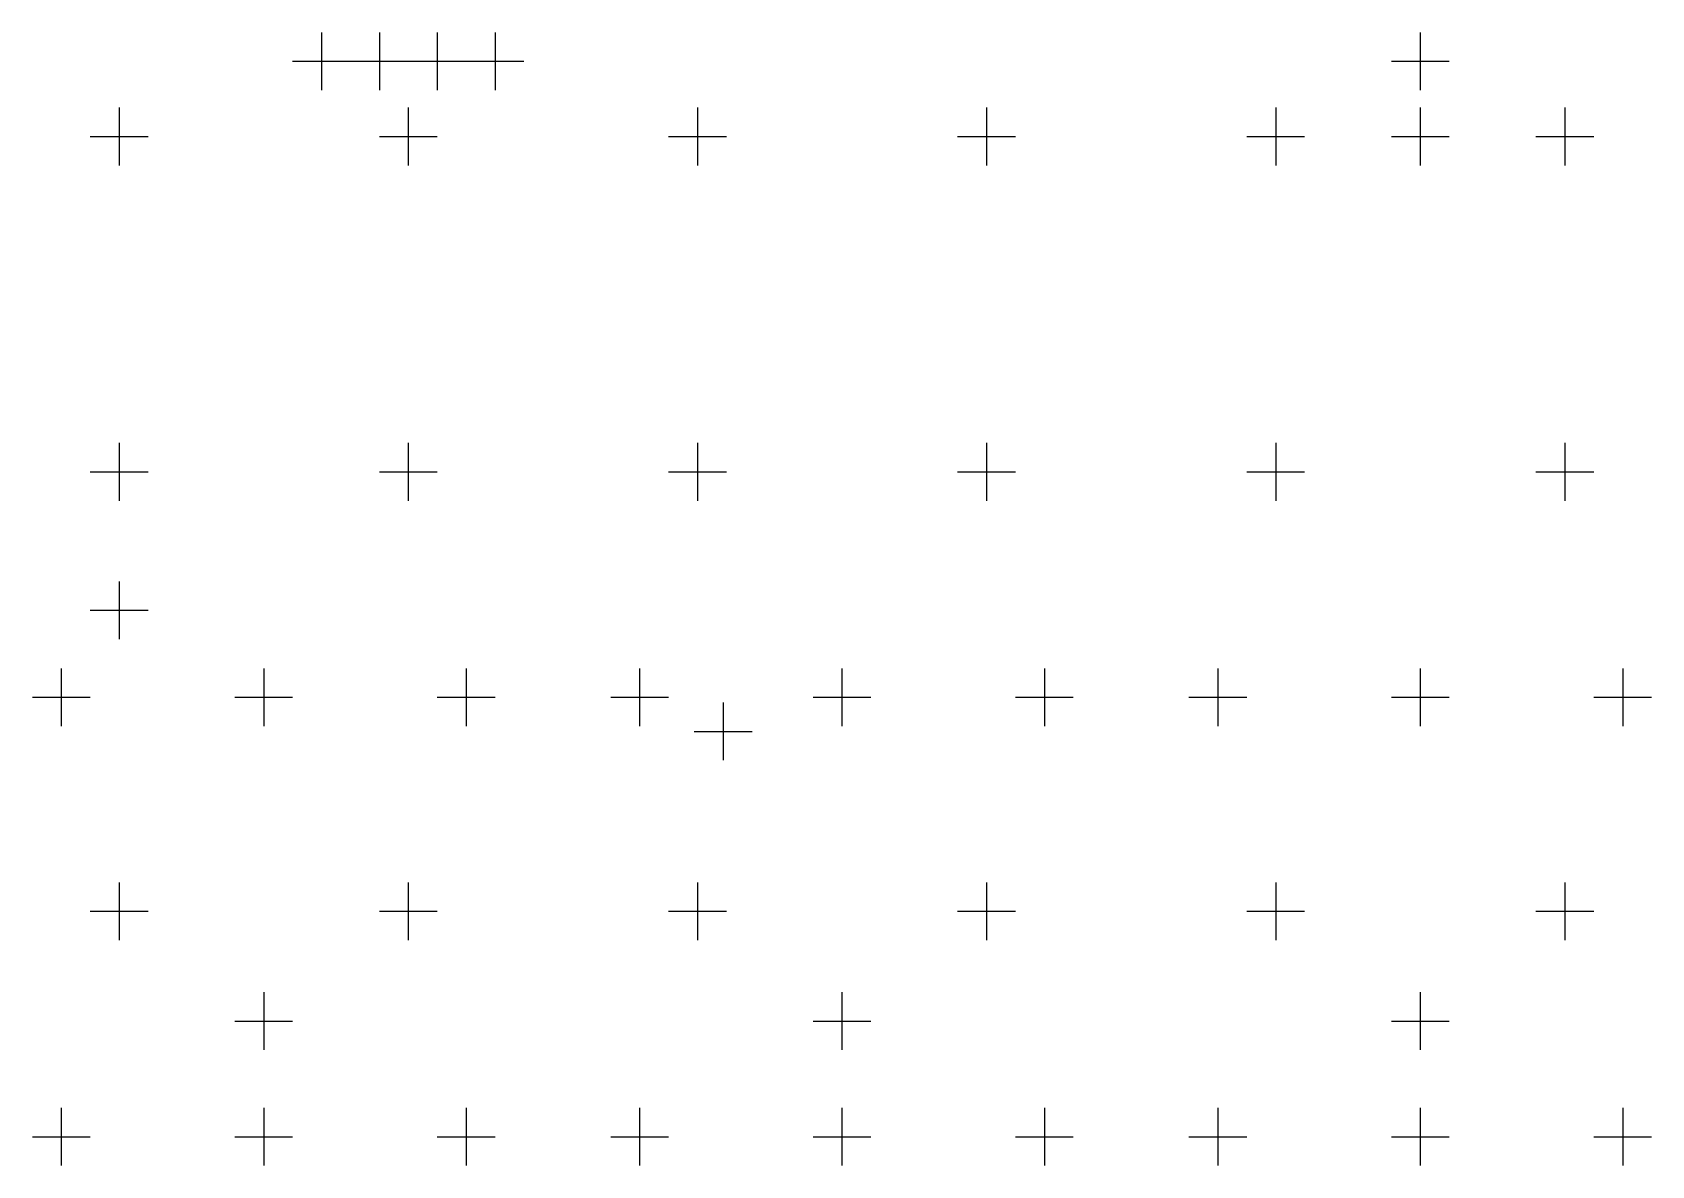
# Model space of a CAD drawing. Extents: x 6 to 137, y 22 to 114.
import ezdxf

# ---------------------------------------------------------------- set-up
doc = ezdxf.new("R2010")
doc.units = 0
doc.layers.add('Hole_Centres', color=7, linetype='CONTINUOUS')

msp = doc.modelspace()

# ---------------------------------------------------------------- linework, layer by layer
at = {"layer": 'Hole_Centres', "color": 7}
for points in [[(29.203118, 113.783509), (29.203118, 109.096008), (29.203118, 109.096008), (29.203118, 109.096008)], [(33.890622, 113.783509), (33.890622, 109.096008), (33.890622, 109.096008), (33.890622, 109.096008)], [(38.578122, 113.783509), (38.578122, 109.096008), (38.578122, 109.096008), (38.578122, 109.096008)], [(43.265623, 113.783509), (43.265623, 109.096008), (43.265623, 109.096008), (43.265623, 109.096008)], [(118.26562, 113.78351), (118.26562, 109.096008), (118.26562, 109.096008), (118.26562, 109.096008)], [(26.859367, 111.439758), (31.546868, 111.439758), (31.546868, 111.439758), (31.546868, 111.439758)], [(31.546872, 111.439758), (36.234373, 111.439758), (36.234373, 111.439758), (36.234373, 111.439758)], [(36.234372, 111.439758), (40.921873, 111.439758), (40.921873, 111.439758), (40.921873, 111.439758)], [(40.921872, 111.439758), (45.609373, 111.439758), (45.609373, 111.439758), (45.609373, 111.439758)], [(115.921869, 111.439759), (120.609371, 111.439759), (120.609371, 111.439759), (120.609371, 111.439759)], [(12.796875, 107.689767), (12.796875, 103.002265), (12.796875, 103.002265), (12.796875, 103.002265)], [(36.234375, 107.689767), (36.234375, 103.002265), (36.234375, 103.002265), (36.234375, 103.002265)], [(59.671875, 107.689767), (59.671875, 103.002265), (59.671875, 103.002265), (59.671875, 103.002265)], [(83.109374, 107.689767), (83.109374, 103.002265), (83.109374, 103.002265), (83.109374, 103.002265)], [(106.546875, 107.689767), (106.546875, 103.002265), (106.546875, 103.002265), (106.546875, 103.002265)], [(118.26562, 107.689759), (118.26562, 103.002257), (118.26562, 103.002257), (118.26562, 103.002257)], [(129.984376, 107.689767), (129.984376, 103.002265), (129.984376, 103.002265), (129.984376, 103.002265)], [(10.453124, 105.346016), (15.140625, 105.346016), (15.140625, 105.346016), (15.140625, 105.346016)], [(33.890625, 105.346016), (38.578126, 105.346016), (38.578126, 105.346016), (38.578126, 105.346016)], [(57.328124, 105.346016), (62.015626, 105.346016), (62.015626, 105.346016), (62.015626, 105.346016)], [(80.765624, 105.346016), (85.453125, 105.346016), (85.453125, 105.346016), (85.453125, 105.346016)], [(104.203124, 105.346016), (108.890625, 105.346016), (108.890625, 105.346016), (108.890625, 105.346016)], [(115.921869, 105.346008), (120.609371, 105.346008), (120.609371, 105.346008), (120.609371, 105.346008)], [(127.640625, 105.346016), (132.328126, 105.346016), (132.328126, 105.346016), (132.328126, 105.346016)], [(12.796875, 80.502266), (12.796875, 75.814765), (12.796875, 75.814765), (12.796875, 75.814765)], [(36.234374, 80.502266), (36.234374, 75.814765), (36.234374, 75.814765), (36.234374, 75.814765)], [(59.671874, 80.502266), (59.671874, 75.814765), (59.671874, 75.814765), (59.671874, 75.814765)], [(83.109374, 80.502266), (83.109374, 75.814765), (83.109374, 75.814765), (83.109374, 75.814765)], [(106.546875, 80.502266), (106.546875, 75.814765), (106.546875, 75.814765), (106.546875, 75.814765)], [(129.984376, 80.502266), (129.984376, 75.814765), (129.984376, 75.814765), (129.984376, 75.814765)], [(10.453124, 78.158516), (15.140625, 78.158516), (15.140625, 78.158516), (15.140625, 78.158516)], [(33.890623, 78.158516), (38.578124, 78.158516), (38.578124, 78.158516), (38.578124, 78.158516)], [(57.328123, 78.158516), (62.015625, 78.158516), (62.015625, 78.158516), (62.015625, 78.158516)], [(80.765624, 78.158516), (85.453125, 78.158516), (85.453125, 78.158516), (85.453125, 78.158516)], [(104.203124, 78.158516), (108.890625, 78.158516), (108.890625, 78.158516), (108.890625, 78.158516)], [(127.640625, 78.158516), (132.328126, 78.158516), (132.328126, 78.158516), (132.328126, 78.158516)], [(12.797515, 69.2797), (12.797515, 64.592199), (12.797515, 64.592199), (12.797515, 64.592199)], [(10.453764, 66.935949), (15.141265, 66.935949), (15.141265, 66.935949), (15.141265, 66.935949)], [(8.109371, 62.225109), (8.109371, 57.537608), (8.109371, 57.537608), (8.109371, 57.537608)], [(24.515621, 62.225109), (24.515621, 57.537608), (24.515621, 57.537608), (24.515621, 57.537608)], [(40.921871, 62.225109), (40.921871, 57.537608), (40.921871, 57.537608), (40.921871, 57.537608)], [(54.984373, 62.225109), (54.984373, 57.537608), (54.984373, 57.537608), (54.984373, 57.537608)], [(71.390623, 62.225109), (71.390623, 57.537608), (71.390623, 57.537608), (71.390623, 57.537608)], [(87.796875, 62.225109), (87.796875, 57.537608), (87.796875, 57.537608), (87.796875, 57.537608)], [(101.859374, 62.225109), (101.859374, 57.537608), (101.859374, 57.537608), (101.859374, 57.537608)], [(118.265623, 62.225109), (118.265623, 57.537608), (118.265623, 57.537608), (118.265623, 57.537608)], [(134.671877, 62.225109), (134.671877, 57.537608), (134.671877, 57.537608), (134.671877, 57.537608)], [(5.76562, 59.881358), (10.453121, 59.881358), (10.453121, 59.881358), (10.453121, 59.881358)], [(22.17187, 59.881358), (26.859372, 59.881358), (26.859372, 59.881358), (26.859372, 59.881358)], [(38.578121, 59.881358), (43.265622, 59.881358), (43.265622, 59.881358), (43.265622, 59.881358)], [(52.640623, 59.881358), (57.328124, 59.881358), (57.328124, 59.881358), (57.328124, 59.881358)], [(61.763104, 59.459438), (61.763104, 54.771937), (61.763104, 54.771937), (61.763104, 54.771937)], [(69.046872, 59.881358), (73.734373, 59.881358), (73.734373, 59.881358), (73.734373, 59.881358)], [(85.453125, 59.881358), (90.140626, 59.881358), (90.140626, 59.881358), (90.140626, 59.881358)], [(99.515623, 59.881358), (104.203124, 59.881358), (104.203124, 59.881358), (104.203124, 59.881358)], [(115.921872, 59.881358), (120.609373, 59.881358), (120.609373, 59.881358), (120.609373, 59.881358)], [(132.328126, 59.881358), (137.015627, 59.881358), (137.015627, 59.881358), (137.015627, 59.881358)], [(59.419354, 57.115687), (64.106855, 57.115687), (64.106855, 57.115687), (64.106855, 57.115687)], [(12.796875, 44.877266), (12.796875, 40.189765), (12.796875, 40.189765), (12.796875, 40.189765)], [(36.234375, 44.877266), (36.234375, 40.189765), (36.234375, 40.189765), (36.234375, 40.189765)], [(59.671875, 44.877266), (59.671875, 40.189765), (59.671875, 40.189765), (59.671875, 40.189765)], [(83.109374, 44.877266), (83.109374, 40.189765), (83.109374, 40.189765), (83.109374, 40.189765)], [(106.546875, 44.877266), (106.546875, 40.189765), (106.546875, 40.189765), (106.546875, 40.189765)], [(129.984376, 44.877266), (129.984376, 40.189765), (129.984376, 40.189765), (129.984376, 40.189765)], [(10.453124, 42.533516), (15.140625, 42.533516), (15.140625, 42.533516), (15.140625, 42.533516)], [(33.890624, 42.533516), (38.578125, 42.533516), (38.578125, 42.533516), (38.578125, 42.533516)], [(57.328124, 42.533516), (62.015626, 42.533516), (62.015626, 42.533516), (62.015626, 42.533516)], [(80.765624, 42.533516), (85.453125, 42.533516), (85.453125, 42.533516), (85.453125, 42.533516)], [(104.203124, 42.533516), (108.890625, 42.533516), (108.890625, 42.533516), (108.890625, 42.533516)], [(127.640625, 42.533516), (132.328126, 42.533516), (132.328126, 42.533516), (132.328126, 42.533516)], [(24.515621, 35.975109), (24.515621, 31.287607), (24.515621, 31.287607), (24.515621, 31.287607)], [(71.39062, 35.975106), (71.39062, 31.287605), (71.39062, 31.287605), (71.39062, 31.287605)], [(118.265625, 35.975109), (118.265625, 31.287607), (118.265625, 31.287607), (118.265625, 31.287607)], [(22.17187, 33.631358), (26.859372, 33.631358), (26.859372, 33.631358), (26.859372, 33.631358)], [(69.046869, 33.631355), (73.73437, 33.631355), (73.73437, 33.631355), (73.73437, 33.631355)], [(115.921875, 33.631358), (120.609376, 33.631358), (120.609376, 33.631358), (120.609376, 33.631358)], [(8.109371, 26.600109), (8.109371, 21.912608), (8.109371, 21.912608), (8.109371, 21.912608)], [(24.515621, 26.600109), (24.515621, 21.912608), (24.515621, 21.912608), (24.515621, 21.912608)], [(40.921871, 26.600109), (40.921871, 21.912608), (40.921871, 21.912608), (40.921871, 21.912608)], [(54.984373, 26.600109), (54.984373, 21.912608), (54.984373, 21.912608), (54.984373, 21.912608)], [(71.390623, 26.600109), (71.390623, 21.912608), (71.390623, 21.912608), (71.390623, 21.912608)], [(87.796875, 26.600109), (87.796875, 21.912608), (87.796875, 21.912608), (87.796875, 21.912608)], [(101.859374, 26.600109), (101.859374, 21.912608), (101.859374, 21.912608), (101.859374, 21.912608)], [(118.265623, 26.600109), (118.265623, 21.912608), (118.265623, 21.912608), (118.265623, 21.912608)], [(134.671877, 26.600109), (134.671877, 21.912608), (134.671877, 21.912608), (134.671877, 21.912608)], [(5.76562, 24.256358), (10.453121, 24.256358), (10.453121, 24.256358), (10.453121, 24.256358)], [(22.17187, 24.256358), (26.859372, 24.256358), (26.859372, 24.256358), (26.859372, 24.256358)], [(38.578121, 24.256358), (43.265622, 24.256358), (43.265622, 24.256358), (43.265622, 24.256358)], [(52.640623, 24.256358), (57.328124, 24.256358), (57.328124, 24.256358), (57.328124, 24.256358)], [(69.046872, 24.256358), (73.734373, 24.256358), (73.734373, 24.256358), (73.734373, 24.256358)], [(85.453125, 24.256358), (90.140626, 24.256358), (90.140626, 24.256358), (90.140626, 24.256358)], [(99.515623, 24.256358), (104.203124, 24.256358), (104.203124, 24.256358), (104.203124, 24.256358)], [(115.921872, 24.256358), (120.609373, 24.256358), (120.609373, 24.256358), (120.609373, 24.256358)], [(132.328126, 24.256358), (137.015627, 24.256358), (137.015627, 24.256358), (137.015627, 24.256358)]]:
    msp.add_open_spline(points, degree=3, dxfattribs=at)

doc.saveas('drawing.dxf')
